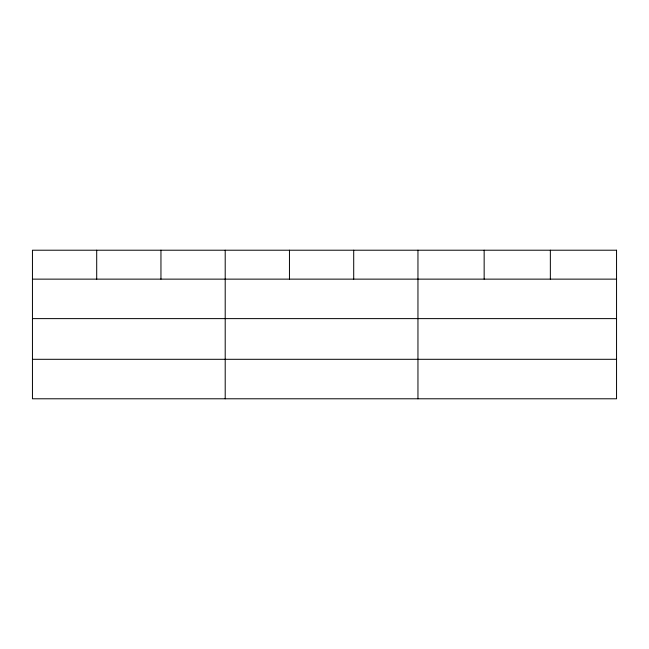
<?xml version="1.0" encoding="UTF-8"?>
<svg xmlns="http://www.w3.org/2000/svg" width="649" height="649" viewBox="0 0 649 649"><rect width="100%" height="100%" fill="white"/><g stroke="black" fill="none" stroke-linecap="round" stroke-linejoin="round"><path stroke-width="0.97" d="M32.45 279.135L616.55 279.135M32.45 318.618L616.55 318.618M32.45 359.303L616.55 359.303M550.352 250.214L550.352 279.135M484.154 250.214L484.154 279.135M417.956 250.214L417.956 398.786M353.705 250.214L353.705 279.135M289.454 250.214L289.454 279.135M225.203 250.214L225.203 398.786M160.952 250.214L160.952 279.135M96.701 250.214L96.701 279.135M616.55 250.214L32.45 250.214L32.45 398.786L616.55 398.786L616.55 250.214"/></g></svg>
